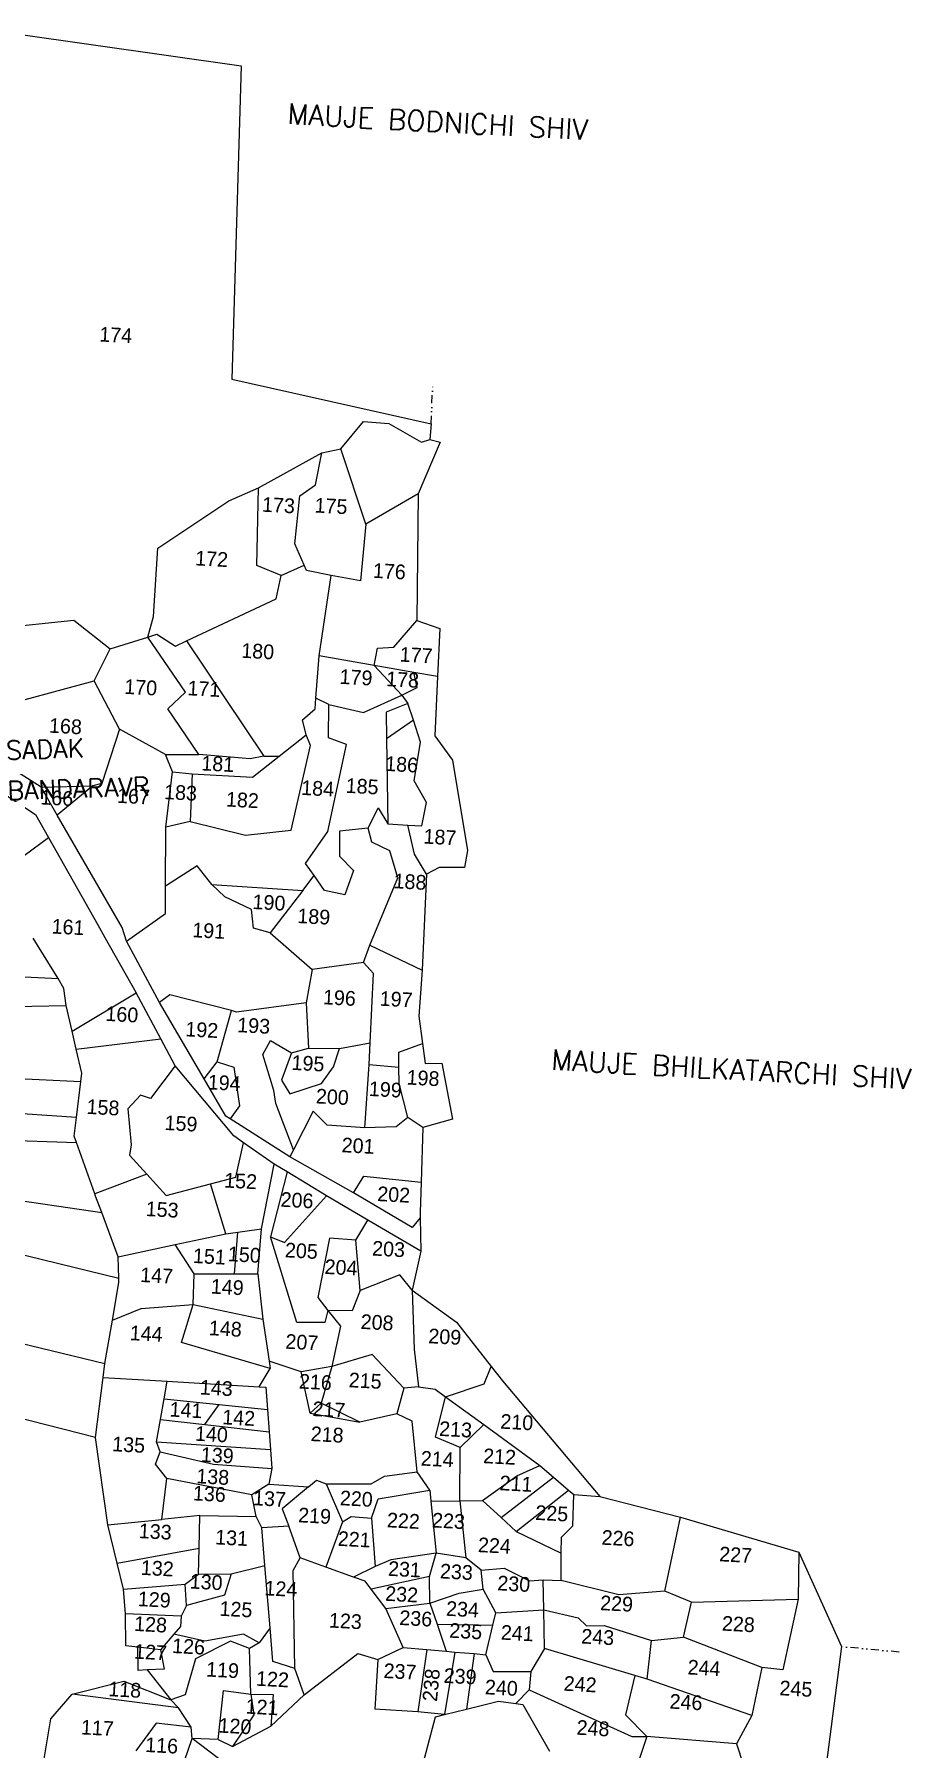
# Model space of a CAD drawing. Header units: metres. Extents: x 278270 to 279465, y 2078206 to 2080031.
# Drawn here: x 278921 to 279465, y 2078942 to 2080006 of the extents above; entities that cross this region are included whole.
import ezdxf
from ezdxf.enums import TextEntityAlignment as Align

# ---------------------------------------------------------------- set-up
doc = ezdxf.new("R2010")
doc.units = ezdxf.units.M
doc.linetypes.add('DIVIDE', pattern=[1.25, 0.5, -0.25, 0, -0.25, 0, -0.25])
for name, color, linetype in [('OFF', 1, 'Continuous'), ('POLY_PARCEL', 6, 'Continuous'), ('POLY_ROAD', 30, 'Continuous'), ('POLY_WATER', 4, 'Continuous'), ('TEXT_MAPOUT', 7, 'Continuous'), ('TEXT_PARCEL', 7, 'Continuous'), ('V_BOUND_LINE', 7, 'Continuous'), ('V_DIVIDE_LINE', 7, 'DIVIDE')]:
    doc.layers.add(name, color=color, linetype=linetype)
doc.styles.get("Standard").update_dxf_attribs({"font": 'simplex.shx'})
doc.styles.add('TEXT_MAP', font='')
doc.styles.get('TEXT_MAP').set_extended_font_data('Kruti Dev 050')

msp = doc.modelspace()

# ---------------------------------------------------------------- linework, layer by layer
at = {"layer": 'OFF'}
for p, q in [((279067, 2079448.1), (279093.1, 2079425.3)), ((279166, 2079048.7), (279170.1, 2079063.2))]:
    msp.add_line(p, q, dxfattribs=at)
at = {"layer": 'POLY_PARCEL'}
for p, q in [((279059.9, 2079724.1), (279099.2, 2079745.8)), ((279095.1, 2079726), (279099.2, 2079745.8)), ((279099.2, 2079745.8), (279110.9, 2079748.3)), ((279041.3, 2079716.1), (279059.9, 2079724.1)), ((279058.8, 2079675.9), (279059.9, 2079724.1)), ((279085.5, 2079719.2), (279095.1, 2079726)), ((278997.3, 2079686.6), (279041.3, 2079716.1)), ((279082.3, 2079689.4), (279085.5, 2079719.2)), ((279126.5, 2079701.6), (279123.1, 2079666.4)), ((279088.1, 2079676.2), (279082.3, 2079689.4)), ((278994.6, 2079644.3), (278997.3, 2079686.6)), ((279073.9, 2079669.7), (279058.8, 2079675.9)), ((279070.8, 2079655.2), (279073.9, 2079669.7)), ((279073.9, 2079669.7), (279088.1, 2079676.2)), ((279089.5, 2079672.8), (279088.1, 2079676.2)), ((279105, 2079669.8), (279089.5, 2079672.8)), ((279097.5, 2079619.9), (279105, 2079669.8)), ((279123.1, 2079666.4), (279105, 2079669.8)), ((279015.2, 2079629.1), (279070.8, 2079655.2)), ((278885.7, 2079635.9), (278945.2, 2079642)), ((278945.2, 2079642), (278967.7, 2079624.2)), ((278991.2, 2079631.4), (278994.6, 2079644.3)), ((279143.8, 2079625.3), (279158.1, 2079641.8)), ((278967.7, 2079624.2), (278991.2, 2079631.4)), ((278991.2, 2079631.4), (278996.8, 2079633.4)), ((279014.5, 2079597.3), (278991.2, 2079631.4)), ((278996.8, 2079633.4), (279008.3, 2079625.9)), ((279008.3, 2079625.9), (279015.2, 2079629.1)), ((279015.2, 2079629.1), (279063.2, 2079557.7)), ((279131.6, 2079613.9), (279133.6, 2079624.6)), ((279133.6, 2079624.6), (279143.8, 2079625.3)), ((278957.8, 2079604.3), (278967.7, 2079624.2)), ((279095.4, 2079593.6), (279097.5, 2079619.9)), ((279131.6, 2079613.9), (279097.5, 2079619.9)), ((279131.6, 2079613.9), (279148.8, 2079595.5)), ((279156.2, 2079609.6), (279131.6, 2079613.9)), ((278912.8, 2079592.1), (278957.8, 2079604.3)), ((278973.5, 2079574.4), (278957.8, 2079604.3)), ((279158.3, 2079600.3), (279156.2, 2079609.6)), ((279170.9, 2079607.1), (279156.2, 2079609.6)), ((279003.6, 2079587.1), (279014.5, 2079597.3)), ((279094.9, 2079587.1), (279095.4, 2079593.6)), ((279103.5, 2079589.8), (279095.4, 2079593.6)), ((279124.9, 2079584.8), (279148.8, 2079595.5)), ((279148.8, 2079595.5), (279158.3, 2079600.3)), ((279148.8, 2079595.5), (279152.5, 2079590.4)), ((279022.8, 2079558.7), (279003.6, 2079587.1)), ((279087.2, 2079580.2), (279094.9, 2079587.1)), ((279103.2, 2079569), (279103.5, 2079589.8)), ((279103.5, 2079589.8), (279124.9, 2079584.8)), ((279152.5, 2079590.4), (279139, 2079585)), ((279139, 2079585), (279139.3, 2079568.3)), ((279155.9, 2079580), (279152.5, 2079590.4)), ((278973.5, 2079574.4), (278962.5, 2079540.7)), ((279002, 2079558.6), (278973.5, 2079574.4)), ((279089.4, 2079570.9), (279087.2, 2079580.2)), ((279155.9, 2079580), (279139.3, 2079568.3)), ((279160.4, 2079566.3), (279155.9, 2079580)), ((279072.7, 2079557.7), (279089.4, 2079570.9)), ((279080.1, 2079511.7), (279092.1, 2079564.2)), ((279092.1, 2079564.2), (279089.4, 2079570.9)), ((279102.8, 2079510.8), (279114.5, 2079564.9)), ((279114.5, 2079564.9), (279103.2, 2079569)), ((279139.3, 2079568.3), (279140.1, 2079515.6)), ((279156.5, 2079542.4), (279160.4, 2079566.3)), ((279002, 2079558.6), (279022.8, 2079558.7)), ((279006.4, 2079548), (279002, 2079558.6)), ((279054.7, 2079555.9), (279022.8, 2079558.7)), ((279063.2, 2079557.7), (279054.7, 2079555.9)), ((279056, 2079544.6), (279072.7, 2079557.7)), ((279063.2, 2079557.7), (279072.7, 2079557.7)), ((278962.5, 2079540.7), (278957, 2079539.2)), ((279002.2, 2079513.5), (279006.4, 2079548)), ((279006.4, 2079548), (279018.7, 2079546.6)), ((279018.7, 2079546.6), (279017.5, 2079517.1)), ((279018.7, 2079546.6), (279056, 2079544.6)), ((279164.1, 2079528.8), (279156.5, 2079542.4)), ((278924.9, 2079538.5), (278957, 2079539.2)), ((278957, 2079539.2), (278934.9, 2079521)), ((279161.1, 2079514.5), (279164.1, 2079528.8)), ((279127.9, 2079512.9), (279134, 2079525.6)), ((279134, 2079525.6), (279140.1, 2079515.6)), ((279002.1, 2079476.9), (279002.2, 2079513.5)), ((279017.5, 2079517.1), (279002.2, 2079513.5)), ((279017.5, 2079517.1), (279051.8, 2079508.6)), ((279051.8, 2079508.6), (279080.1, 2079511.7)), ((279089, 2079491.1), (279102.8, 2079510.8)), ((279110.1, 2079511.1), (279110, 2079495.7)), ((279127.9, 2079512.9), (279110.1, 2079511.1)), ((279130.1, 2079504.3), (279127.9, 2079512.9)), ((279140.1, 2079515.6), (279152.4, 2079514.9)), ((279156.7, 2079496.8), (279152.4, 2079514.9)), ((279152.4, 2079514.9), (279161.1, 2079514.5)), ((278899, 2079484.8), (278929.4, 2079507.2)), ((279141.4, 2079499), (279130.1, 2079504.3)), ((279146.3, 2079482.2), (279141.4, 2079499)), ((279164.1, 2079484.5), (279156.7, 2079496.8)), ((279021.8, 2079489.5), (279002.1, 2079476.9)), ((279030.9, 2079478.1), (279021.8, 2079489.5)), ((279094.3, 2079483.6), (279089, 2079491.1)), ((279110, 2079495.7), (279118.8, 2079486.8)), ((279118.8, 2079486.8), (279113.4, 2079471.7)), ((279002, 2079460), (279002.1, 2079476.9)), ((279038.9, 2079470.4), (279030.9, 2079478.1)), ((279030.9, 2079478.1), (279087.3, 2079474.3)), ((279087.3, 2079474.3), (279094.3, 2079483.6)), ((279100.8, 2079474.3), (279094.3, 2079483.6)), ((279129, 2079440.3), (279146.3, 2079482.2)), ((279055.5, 2079462.6), (279038.9, 2079470.4)), ((279087.3, 2079474.3), (279067, 2079448.1)), ((279113.4, 2079471.7), (279100.8, 2079474.3)), ((278977.8, 2079442.9), (279002, 2079460)), ((279056.8, 2079450.9), (279055.5, 2079462.6)), ((278935.4, 2079419.7), (278919.9, 2079444.7)), ((279067, 2079448.1), (279056.8, 2079450.9)), ((279124.9, 2079429.7), (279129, 2079440.3)), ((279129, 2079440.3), (279161.3, 2079424.8)), ((278840.9, 2079424.6), (278935.4, 2079419.7)), ((279093.1, 2079425.3), (279089.3, 2079404.7)), ((279124.9, 2079429.7), (279093.1, 2079425.3)), ((279131.1, 2079422.8), (279124.9, 2079429.7)), ((279129.2, 2079379.8), (279131.1, 2079422.8)), ((278938.9, 2079413.5), (278935.4, 2079419.7)), ((278940.5, 2079402.9), (278938.9, 2079413.5)), ((278833.9, 2079401), (278940.5, 2079402.9)), ((278944.1, 2079387.1), (278940.5, 2079402.9)), ((278944.1, 2079387.1), (278983.9, 2079410.8)), ((279004.8, 2079409.6), (278998.4, 2079404.9)), ((279043.1, 2079399.8), (279004.8, 2079409.6)), ((279089.3, 2079404.7), (279046.2, 2079398.9)), ((279089.3, 2079404.7), (279090.8, 2079376.5)), ((279034.1, 2079368), (279043.1, 2079399.8)), ((279046.2, 2079398.9), (279043.1, 2079399.8)), ((278946.7, 2079375.9), (278944.1, 2079387.1)), ((278946.7, 2079375.9), (278999.1, 2079382.2)), ((279062.5, 2079372.6), (279067.2, 2079381.2)), ((279067.2, 2079381.2), (279080.3, 2079373.6)), ((279110.1, 2079376.2), (279129.2, 2079379.8)), ((279128.4, 2079366.4), (279129.2, 2079379.8)), ((278950.1, 2079361), (278946.7, 2079375.9)), ((279069.4, 2079350.3), (279062.5, 2079372.6)), ((279080.3, 2079373.6), (279074, 2079356.6)), ((279080.3, 2079373.6), (279090.8, 2079376.5)), ((279090.8, 2079376.5), (279110.1, 2079376.2)), ((279106.4, 2079364.8), (279110.1, 2079376.2)), ((279147, 2079373.9), (279161.6, 2079379.3)), ((279147, 2079364.6), (279147, 2079373.9)), ((278822.3, 2079361.7), (278949.5, 2079355.8)), ((278949.5, 2079355.8), (278950.1, 2079361)), ((279008, 2079365.6), (278992.8, 2079345.2)), ((279026.1, 2079357.5), (279034.1, 2079368)), ((279034.1, 2079368), (279044.4, 2079364.7)), ((279044.4, 2079364.7), (279048.1, 2079340.6)), ((279098.9, 2079354.5), (279106.4, 2079364.8)), ((279125.9, 2079327.1), (279128.4, 2079366.4)), ((279128.4, 2079366.4), (279147, 2079364.6)), ((279147.1, 2079354.6), (279147, 2079364.6)), ((278946.8, 2079333.5), (278949.5, 2079355.8)), ((279070.5, 2079342.1), (279069.4, 2079350.3)), ((279074, 2079356.6), (279079.3, 2079348.2)), ((279079.3, 2079348.2), (279098.9, 2079354.5)), ((279152.5, 2079333.4), (279147.1, 2079354.6)), ((278946.8, 2079333.5), (278816.5, 2079342.1)), ((278986.6, 2079347.4), (278978.7, 2079338.9)), ((278978.7, 2079338.9), (278980.8, 2079316.4)), ((278992.8, 2079345.2), (278986.6, 2079347.4)), ((279048.1, 2079340.6), (279042.3, 2079332.6)), ((279081.5, 2079313.4), (279070.5, 2079342.1)), ((279093.7, 2079337.4), (279081.5, 2079313.4)), ((279102.5, 2079328.8), (279093.7, 2079337.4)), ((278945.4, 2079321.8), (278946.8, 2079333.5)), ((279125.9, 2079327.1), (279102.5, 2079328.8)), ((279145.2, 2079327.6), (279125.9, 2079327.1)), ((279152.5, 2079333.4), (279145.2, 2079327.6)), ((279161.8, 2079327.2), (279152.5, 2079333.4)), ((278847.6, 2079321.4), (278946.8, 2079317.9)), ((278946.8, 2079317.9), (278945.4, 2079321.8)), ((278958.2, 2079286), (278946.8, 2079317.9)), ((278980.8, 2079316.4), (278979.7, 2079310.1)), ((279045.8, 2079296.5), (279050.6, 2079317.7)), ((278979.7, 2079310.1), (278990.5, 2079298.2)), ((279081.5, 2079313.4), (279079.3, 2079309)), ((278803.4, 2079298), (278962.5, 2079274.6)), ((278990.5, 2079298.2), (278958.2, 2079286)), ((278990.5, 2079298.2), (279002.6, 2079285)), ((279030, 2079292.3), (279045.8, 2079296.5)), ((279061.7, 2079264.3), (279069.6, 2079304.6)), ((279077.5, 2079299.8), (279067.3, 2079259.4)), ((279118.8, 2079286.7), (279125.1, 2079297.1)), ((279125.1, 2079297.1), (279160.7, 2079293.3)), ((278958.7, 2079284.7), (278958.2, 2079286)), ((278962.5, 2079274.6), (278958.7, 2079284.7)), ((279002.6, 2079285), (279030, 2079292.3)), ((279039.5, 2079261.3), (279030, 2079292.3)), ((279076, 2079255.9), (279102, 2079284.8)), ((278797.2, 2079277), (278973.1, 2079233.7)), ((278972.8, 2079247.1), (278962.5, 2079274.6)), ((279039.5, 2079261.3), (279061.7, 2079264.3)), ((279059.3, 2079236.5), (279061.7, 2079264.3)), ((279120.3, 2079257.3), (279127.6, 2079269.8)), ((278972.8, 2079247.1), (279008.1, 2079254.6)), ((279008.1, 2079254.6), (279039.5, 2079261.3)), ((279019.9, 2079236.5), (279008.1, 2079254.6)), ((279045, 2079236.5), (279046.9, 2079262.3)), ((279067.3, 2079259.4), (279076, 2079255.9)), ((279083.6, 2079206.3), (279067.3, 2079259.4)), ((279103.8, 2079258.6), (279096.7, 2079221.7)), ((279120.3, 2079257.3), (279103.8, 2079258.6)), ((279122.8, 2079226.2), (279120.3, 2079257.3)), ((278973.1, 2079233.7), (278972.8, 2079247.1)), ((278969.2, 2079207.8), (278973.2, 2079231)), ((278973.2, 2079231), (278973.1, 2079233.7)), ((279019.3, 2079217.5), (279019.9, 2079236.5)), ((279019.9, 2079236.5), (279059.3, 2079236.5)), ((279059.3, 2079236.5), (279062.4, 2079208.4)), ((279147.5, 2079235.9), (279122.8, 2079226.2)), ((279155.2, 2079226.4), (279147.5, 2079235.9)), ((278781.9, 2079225.2), (278964.5, 2079180.8)), ((279096.7, 2079221.7), (279102.9, 2079213.8)), ((279122.8, 2079226.2), (279117.9, 2079213.4)), ((279155.2, 2079226.4), (279156.4, 2079189.7)), ((278969.2, 2079207.8), (278987, 2079215)), ((278987, 2079215), (279019.3, 2079217.5)), ((279012.1, 2079193.8), (279019.3, 2079217.5)), ((279019.3, 2079217.5), (279062.4, 2079208.4)), ((279102.9, 2079213.8), (279101, 2079206.2)), ((279102.9, 2079213.8), (279110.6, 2079204)), ((279117.9, 2079213.4), (279102.9, 2079213.8)), ((278964.5, 2079180.8), (278969.2, 2079207.8)), ((279062.4, 2079208.4), (279066.4, 2079182.3)), ((279101, 2079206.2), (279083.6, 2079206.3)), ((279110.6, 2079204), (279105.4, 2079178.9)), ((279067.1, 2079177.7), (279012.1, 2079193.8)), ((279156.4, 2079189.7), (279159, 2079166.3)), ((278958.6, 2079135), (278769.4, 2079183.1)), ((278963.4, 2079172.1), (278964.5, 2079180.8)), ((279060.2, 2079166.4), (279067.1, 2079177.7)), ((279086.2, 2079175.7), (279066.4, 2079182.3)), ((279066.4, 2079182.3), (279067.1, 2079177.7)), ((279105.4, 2079178.9), (279086.2, 2079175.7)), ((279105.4, 2079178.9), (279098.8, 2079156.2)), ((279130.4, 2079186.5), (279105.4, 2079178.9)), ((279150, 2079165.5), (279130.4, 2079186.5)), ((279199.8, 2079168.2), (279204.2, 2079179)), ((278958.6, 2079135), (278963.4, 2079172.1)), ((278963.4, 2079172.1), (279003.2, 2079169.8)), ((279001.3, 2079158.9), (279003.2, 2079169.8)), ((279003.2, 2079169.8), (279060.2, 2079166.4)), ((279091.9, 2079150), (279086.2, 2079175.7)), ((279175.9, 2079160.2), (279199.8, 2079168.2)), ((278999, 2079146), (279001.3, 2079158.9)), ((279001.3, 2079158.9), (279035.5, 2079155.3)), ((279060.2, 2079166.4), (279064.4, 2079166.2)), ((279064.4, 2079166.2), (279065.4, 2079152.2)), ((279150, 2079165.5), (279145.6, 2079149.7)), ((279159, 2079166.3), (279150, 2079165.5)), ((279159, 2079166.3), (279169.5, 2079164.9)), ((279169.5, 2079164.9), (279175.9, 2079160.2)), ((279169.7, 2079135.2), (279175.9, 2079160.2)), ((279175.9, 2079160.2), (279199.6, 2079142.9)), ((278996.5, 2079132.2), (278999, 2079146)), ((278999, 2079146), (279026.4, 2079142.9)), ((279026.4, 2079142.9), (279035.5, 2079155.3)), ((279035.5, 2079155.3), (279065.4, 2079152.2)), ((279065.4, 2079152.2), (279066.4, 2079138.5)), ((279098.8, 2079156.2), (279091.9, 2079150)), ((279091.9, 2079150), (279122.6, 2079144.4)), ((279122.6, 2079144.4), (279098.8, 2079156.2)), ((279145.6, 2079149.7), (279122.6, 2079144.4)), ((279155.1, 2079145), (279145.6, 2079149.7)), ((279026.4, 2079142.9), (279066.4, 2079138.5)), ((279066.4, 2079138.5), (279067.2, 2079127.4)), ((279158.2, 2079113.6), (279155.1, 2079145)), ((279185, 2079128.7), (279169.7, 2079135.2)), ((279185, 2079128.7), (279199.6, 2079142.9)), ((279199.6, 2079142.9), (279234.4, 2079117.6)), ((278966.3, 2079080.7), (278958.6, 2079135)), ((278995.8, 2079118.3), (278998.7, 2079126.1)), ((278996.5, 2079132.2), (279067.2, 2079127.4)), ((278998.7, 2079126.1), (278996.5, 2079132.2)), ((278998.7, 2079126.1), (279031.8, 2079118.4)), ((279067.2, 2079127.4), (279068.1, 2079115.6)), ((279184.7, 2079095.6), (279185, 2079128.7)), ((279002.9, 2079109.4), (278995.8, 2079118.3)), ((279031.8, 2079118.4), (279068.1, 2079115.6)), ((279068.1, 2079115.6), (279066.3, 2079106)), ((279220.1, 2079111.2), (279234.4, 2079117.6)), ((279234.4, 2079117.6), (279242.9, 2079110.3)), ((278999.9, 2079084.1), (279002.9, 2079109.4)), ((279055.7, 2079099.4), (279002.9, 2079109.4)), ((279066.3, 2079106), (279055.7, 2079099.4)), ((279066.3, 2079106), (279090.8, 2079104.4)), ((279090.8, 2079104.4), (279074.4, 2079090.6)), ((279090.8, 2079104.4), (279095.8, 2079108.4)), ((279095.8, 2079108.4), (279101.8, 2079106.2)), ((279101.8, 2079106.2), (279129.8, 2079106.1)), ((279101.8, 2079106.2), (279111.9, 2079082.5)), ((279129.8, 2079106.1), (279138.1, 2079110.9)), ((279138.1, 2079110.9), (279158.2, 2079113.6)), ((279166.1, 2079102.3), (279158.2, 2079113.6)), ((279198.9, 2079095.8), (279220.1, 2079111.2)), ((279210.3, 2079085.3), (279242.9, 2079110.3)), ((279242.9, 2079110.3), (279252.2, 2079102.3)), ((279058.4, 2079086), (279055.7, 2079099.4)), ((279130, 2079084.8), (279134, 2079096.9)), ((279134, 2079096.9), (279166.1, 2079102.3)), ((279166.1, 2079102.3), (279166.8, 2079095.4)), ((279166.8, 2079095.4), (279184.7, 2079095.6)), ((279166.8, 2079095.4), (279170.1, 2079063.2)), ((279184.7, 2079095.6), (279198.9, 2079095.8)), ((279184.7, 2079095.6), (279188.5, 2079060.3)), ((279198.9, 2079095.8), (279210.3, 2079085.3)), ((279219.7, 2079076.6), (279252.2, 2079102.3)), ((279252.2, 2079102.3), (279255.4, 2079099.5)), ((279254.9, 2079080.1), (279255.4, 2079099.5)), ((279255.4, 2079099.5), (279271.6, 2079098.3)), ((278966.3, 2079080.7), (278999.9, 2079084.1)), ((279023.3, 2079086.6), (278999.9, 2079084.1)), ((279022.9, 2079066.3), (279023.3, 2079086.6)), ((279023.3, 2079086.6), (279058.4, 2079086)), ((279061.9, 2079078.8), (279058.4, 2079086)), ((279074.4, 2079090.6), (279078.6, 2079080)), ((279111.9, 2079082.5), (279101.6, 2079054.5)), ((279111.9, 2079082.5), (279117.3, 2079086)), ((279117.3, 2079086), (279130, 2079084.8)), ((279130, 2079084.8), (279132.2, 2079054.8)), ((279210.3, 2079085.3), (279219.7, 2079076.6)), ((279312, 2079039.6), (279321.7, 2079085.4)), ((278972.1, 2079057), (278966.3, 2079080.7)), ((279078.6, 2079080), (279061.9, 2079078.8)), ((279063.7, 2079055.6), (279061.9, 2079078.8)), ((279085.6, 2079060.2), (279078.6, 2079080)), ((279219.7, 2079076.6), (279247.7, 2079063.2)), ((279247.7, 2079063.2), (279247.8, 2079073.1)), ((279247.8, 2079073.1), (279254.9, 2079080.1)), ((278972.1, 2079057), (279022.9, 2079066.3)), ((279022.6, 2079050.2), (279022.9, 2079066.3)), ((279170.1, 2079063.2), (279141.9, 2079059.1)), ((279188.5, 2079060.3), (279170.1, 2079063.2)), ((279247.6, 2079046.1), (279247.7, 2079063.2)), ((279395.1, 2079063.7), (279394.8, 2079034.7)), ((278976, 2079040.8), (278972.1, 2079057)), ((279014.2, 2079043.9), (279022.6, 2079050.2)), ((279022.6, 2079050.2), (279042.9, 2079050.3)), ((279042.9, 2079050.3), (279038.8, 2079037)), ((279042.9, 2079050.3), (279063.7, 2079055.6)), ((279067, 2079016.9), (279063.7, 2079055.6)), ((279081.4, 2079052.4), (279085.6, 2079060.2)), ((279082.4, 2078991.6), (279081.4, 2079052.4)), ((279101.6, 2079054.5), (279085.6, 2079060.2)), ((279118.8, 2079048.3), (279101.6, 2079054.5)), ((279132.2, 2079054.8), (279118.8, 2079048.3)), ((279141.9, 2079059.1), (279132.2, 2079054.8)), ((279198, 2079052.7), (279188.5, 2079060.3)), ((279198, 2079052.7), (279212.3, 2079053.8)), ((279199.2, 2079040.8), (279198, 2079052.7)), ((279212.3, 2079053.8), (279227.9, 2079045.9)), ((278976, 2079040.8), (279014.2, 2079043.9)), ((278977.2, 2079025.5), (278976, 2079040.8)), ((279015.2, 2079030.7), (279014.2, 2079043.9)), ((279126, 2079045.7), (279118.8, 2079048.3)), ((279129.7, 2079040.9), (279126, 2079045.7)), ((279166, 2079048.7), (279129.7, 2079040.9)), ((279138.9, 2079028.9), (279129.7, 2079040.9)), ((279166.1, 2079032.2), (279166, 2079048.7)), ((279184.4, 2079038.3), (279199.2, 2079040.8)), ((279207, 2079026.2), (279199.2, 2079040.8)), ((279227.9, 2079045.9), (279236.5, 2079046.6)), ((279236.5, 2079046.6), (279247.6, 2079046.1)), ((279236.8, 2079028), (279236.5, 2079046.6)), ((279283.5, 2079037.3), (279247.6, 2079046.1)), ((279312, 2079039.6), (279283.5, 2079037.3)), ((279328.6, 2079032.8), (279312, 2079039.6)), ((279015.2, 2079030.7), (279011.9, 2079024.1)), ((279038.8, 2079037), (279015.2, 2079030.7)), ((279138.9, 2079028.9), (279166.1, 2079032.2)), ((279149.6, 2079004.6), (279138.9, 2079028.9)), ((279166.1, 2079032.2), (279184.4, 2079038.3)), ((279166.1, 2079032.2), (279170.6, 2079019)), ((279323.6, 2079011), (279328.6, 2079032.8)), ((279328.6, 2079032.8), (279394.8, 2079034.7)), ((279394.8, 2079034.7), (279385.2, 2078990.8)), ((278977.4, 2079005.6), (278977.2, 2079025.5)), ((279011.9, 2079024.1), (278977.2, 2079025.5)), ((279011.9, 2079024.1), (279011.5, 2079017.7)), ((279170.6, 2079019), (279176.3, 2079002.3)), ((279170.6, 2079019), (279205.2, 2079018.5)), ((279200.9, 2079000.1), (279205.2, 2079018.5)), ((279205.2, 2079018.5), (279207, 2079026.2)), ((279207, 2079026.2), (279236.8, 2079028)), ((279236.8, 2079028), (279258.1, 2079023)), ((279237.2, 2079004.1), (279236.8, 2079028)), ((279258.1, 2079023), (279263.4, 2079018.1)), ((279263.4, 2079018.1), (279274.4, 2079018.3)), ((279274.4, 2079018.3), (279303.6, 2079009)), ((279007.3, 2079012.8), (278998.9, 2079003.2)), ((279011.5, 2079017.7), (279007.3, 2079012.8)), ((279026.6, 2079008.6), (279007.3, 2079012.8)), ((279042.4, 2079008.6), (279020.8, 2078997.6)), ((279050.4, 2079012.9), (279026.6, 2079008.6)), ((279054.3, 2079004.1), (279042.4, 2079008.6)), ((279060.2, 2079007.6), (279050.4, 2079012.9)), ((279060.2, 2079007.6), (279054.3, 2079004.1)), ((279067, 2079016.9), (279060.2, 2079007.6)), ((279068.7, 2078995.9), (279067, 2079016.9)), ((279301, 2078985), (279303.6, 2079009)), ((279303.6, 2079009), (279323.6, 2079011)), ((279372.2, 2078992.3), (279323.6, 2079011)), ((278985, 2079004.8), (278977.4, 2079005.6)), ((278985.1, 2078990.4), (278985, 2079004.8)), ((278998.9, 2079003.2), (278985, 2079004.8)), ((278998.9, 2079003.2), (279001.2, 2078991.2)), ((279020.8, 2078997.6), (279014.4, 2078975.3)), ((279055, 2078975.7), (279054.3, 2079004.1)), ((279088.1, 2078975.2), (279121.4, 2079000.9)), ((279121.4, 2079000.9), (279133.8, 2078997.1)), ((279133.8, 2078997.1), (279132.1, 2078966.3)), ((279133.8, 2078997.1), (279149.6, 2079004.6)), ((279149.6, 2079004.6), (279164.3, 2079003.3)), ((279164.3, 2079003.3), (279158.7, 2078964.8)), ((279164.3, 2079003.3), (279176.3, 2079002.3)), ((279181.7, 2079001.8), (279175.2, 2078963)), ((279176.3, 2079002.3), (279181.7, 2079001.8)), ((279181.7, 2079001.8), (279193.6, 2079000.8)), ((279193.6, 2079000.8), (279188.9, 2078966.4)), ((279193.6, 2079000.8), (279200.9, 2079000.1)), ((279200.9, 2079000.1), (279205.5, 2078989.7)), ((279237.2, 2079004.1), (279228.8, 2078989.7)), ((279293.3, 2078987.3), (279237.2, 2079004.1)), ((278990.7, 2078990.7), (278985.1, 2078990.4)), ((279001.2, 2078991.2), (278990.7, 2078990.7)), ((278990.7, 2078990.7), (279005.4, 2078972.1)), ((279082.4, 2078991.6), (279068.7, 2078995.9)), ((279088.1, 2078975.2), (279082.4, 2078991.6)), ((279205.5, 2078989.7), (279228.8, 2078989.7)), ((279228.8, 2078989.7), (279227.8, 2078978.4)), ((279293.3, 2078987.3), (279287.5, 2078962.9)), ((279301, 2078985), (279293.3, 2078987.3)), ((279372.2, 2078992.3), (279365.9, 2078962.5)), ((279385.2, 2078990.8), (279372.2, 2078992.3)), ((278930.9, 2078960.3), (278944.1, 2078975.7)), ((278944.1, 2078975.7), (278976.3, 2078983.8)), ((279010.2, 2078967.2), (278944.1, 2078975.7)), ((278976.3, 2078983.8), (279005.4, 2078972.1)), ((279034.7, 2078947.6), (279038.1, 2078977.9)), ((279038.1, 2078977.9), (279055, 2078975.7)), ((279055, 2078975.7), (279056.9, 2078962.9)), ((279055, 2078975.7), (279068.9, 2078975.4)), ((279219.6, 2078969.9), (279227.8, 2078978.4)), ((279227.8, 2078978.4), (279291.5, 2078949.5)), ((279365.9, 2078962.5), (279301, 2078985)), ((279014.4, 2078975.3), (279005.4, 2078972.1)), ((279005.4, 2078972.1), (279010.2, 2078967.2)), ((279018.1, 2078955.2), (279010.2, 2078967.2)), ((279068.9, 2078975.4), (279067.4, 2078955.8)), ((279067.4, 2078955.8), (279088.1, 2078975.2)), ((279158.7, 2078964.8), (279132.1, 2078966.3)), ((279175.2, 2078963), (279158.7, 2078964.8)), ((278926.6, 2078934.3), (278930.9, 2078960.3)), ((278996.4, 2078957.7), (278983.7, 2078940.5)), ((279018.1, 2078955.2), (278996.4, 2078957.7)), ((279018.6, 2078948.2), (279018.1, 2078955.2)), ((279056.9, 2078962.9), (279043.6, 2078943.2)), ((279043.6, 2078943.2), (279067.4, 2078955.8)), ((279287.5, 2078962.9), (279300.8, 2078949.4)), ((279365.9, 2078962.5), (279356.5, 2078944.8)), ((279009.2, 2078920.4), (279018.6, 2078948.2)), ((279034.7, 2078947.6), (279018.6, 2078948.2)), ((279044.5, 2078928.5), (279018.6, 2078948.2)), ((279034.7, 2078947.6), (279043.6, 2078943.2)), ((279291.5, 2078949.5), (279300.8, 2078949.4)), ((279300.8, 2078949.4), (279291.7, 2078922.2)), ((279356.5, 2078944.8), (279300.8, 2078949.4)), ((279356.5, 2078944.8), (279360.5, 2078932.3))]:
    msp.add_line(p, q, dxfattribs=at)
at = {"layer": 'POLY_ROAD'}
for p, q in [((278924.9, 2079538.5), (278901.7, 2079553)), ((278895.3, 2079538.5), (278921.4, 2079521.4)), ((278934.9, 2079521), (278924.9, 2079538.5)), ((278921.4, 2079521.4), (278929.4, 2079507.2)), ((278975.3, 2079451.3), (278934.9, 2079521)), ((278929.4, 2079507.2), (278960.1, 2079452.9)), ((278960.1, 2079452.9), (278964.4, 2079445.1)), ((278964.4, 2079445.1), (278983.9, 2079410.8)), ((278977.8, 2079442.9), (278975.3, 2079451.3)), ((278998.4, 2079404.9), (278977.8, 2079442.9)), ((278999.1, 2079382.2), (278983.9, 2079410.8)), ((279026.1, 2079357.5), (278998.4, 2079404.9)), ((279008, 2079365.6), (278999.1, 2079382.2)), ((279044.4, 2079322), (279008, 2079365.6)), ((279039.6, 2079334.3), (279026.1, 2079357.5)), ((279042.3, 2079332.6), (279039.6, 2079334.3)), ((279079.3, 2079309), (279042.3, 2079332.6)), ((279050.6, 2079317.7), (279044.4, 2079322)), ((279069.6, 2079304.6), (279050.6, 2079317.7)), ((279118.8, 2079286.7), (279079.3, 2079309)), ((279077.5, 2079299.8), (279069.6, 2079304.6)), ((279102, 2079284.8), (279077.5, 2079299.8)), ((279127.6, 2079269.8), (279102, 2079284.8)), ((279155.1, 2079265.3), (279118.8, 2079286.7)), ((279160.5, 2079250.5), (279127.6, 2079269.8)), ((279160.1, 2079271.3), (279155.1, 2079265.3))]:
    msp.add_line(p, q, dxfattribs=at)
at = {"layer": 'POLY_WATER'}
for p, q in [((279110.9, 2079748.3), (279124.9, 2079765.2)), ((279124.9, 2079765.2), (279140.7, 2079764)), ((279140.7, 2079764), (279160.9, 2079752.5)), ((279160.9, 2079752.5), (279166.1, 2079754.2)), ((279126.5, 2079701.6), (279110.9, 2079748.3)), ((279158.9, 2079720.5), (279126.5, 2079701.6)), ((279175.2, 2078963), (279188.9, 2078966.4)), ((279188.9, 2078966.4), (279208.8, 2078971.4)), ((279208.8, 2078971.4), (279219.6, 2078969.9)), ((279219.6, 2078969.9), (279223.9, 2078969.3)), ((279223.9, 2078969.3), (279240.5, 2078940.4)), ((279160.1, 2078925.7), (279169.7, 2078961.6)), ((279169.7, 2078961.6), (279175.2, 2078963))]:
    msp.add_line(p, q, dxfattribs=at)
at = {"layer": 'V_BOUND_LINE'}
for p, q in [((278910.9, 2080005.5), (279049.1, 2079985.9)), ((279049.1, 2079985.9), (279043.3, 2079791.6)), ((279043.3, 2079791.6), (279166.9, 2079763.9)), ((279166.9, 2079763.9), (279166.1, 2079754.2)), ((279172.5, 2079752.4), (279158.9, 2079720.5)), ((279166.1, 2079754.2), (279172.5, 2079752.4)), ((279158.9, 2079720.5), (279158.1, 2079641.8)), ((279158.1, 2079641.8), (279172.4, 2079636.8)), ((279172.4, 2079636.8), (279170.9, 2079607.1)), ((279170.9, 2079607.1), (279169.2, 2079570.3)), ((279169.2, 2079570.3), (279180.2, 2079555.1)), ((279180.2, 2079555.1), (279189.5, 2079499.2)), ((279189.5, 2079499.2), (279187.7, 2079488.5)), ((279172, 2079488.6), (279164.1, 2079484.5)), ((279187.7, 2079488.5), (279172, 2079488.6)), ((279164.1, 2079484.5), (279161.3, 2079424.8)), ((279161.3, 2079424.8), (279159.4, 2079396.3)), ((279159.4, 2079396.3), (279161.6, 2079379.3)), ((279161.6, 2079379.3), (279163.2, 2079367)), ((279163.2, 2079367), (279173.6, 2079367.2)), ((279173.6, 2079367.2), (279180.1, 2079332.4)), ((279161.8, 2079327.2), (279160.7, 2079293.3)), ((279180.1, 2079332.4), (279161.8, 2079327.2)), ((279160.7, 2079293.3), (279160.1, 2079274.6)), ((279160.1, 2079274.6), (279160.1, 2079271.3)), ((279160.1, 2079271.3), (279160.5, 2079250.5)), ((279160.5, 2079250.5), (279155.2, 2079226.4)), ((279155.2, 2079226.4), (279182.7, 2079206.5)), ((279182.7, 2079206.5), (279204.2, 2079179)), ((279204.2, 2079179), (279211.3, 2079170)), ((279211.3, 2079170), (279271.6, 2079098.3)), ((279271.6, 2079098.3), (279321.7, 2079085.4)), ((279321.7, 2079085.4), (279395.1, 2079063.7)), ((279395.1, 2079063.7), (279421.7, 2079005.2)), ((279421.7, 2079005.2), (279408.2, 2078901.7))]:
    msp.add_line(p, q, dxfattribs=at)
at = {"layer": 'V_DIVIDE_LINE', "ltscale": 10}
for p, q in [((279166.9, 2079763.9), (279168, 2079788.9)), ((279457.4, 2079001.8), (279421.7, 2079005.2))]:
    msp.add_line(p, q, dxfattribs=at)

# ---------------------------------------------------------------- texts
at = {"layer": 'TEXT_MAPOUT'}
for s, height, rotation, p in [('MAUJE BODNICHI SHIV', 12.663, 356.9039, (279077.5, 2079950)), ('SADAK', 11.57, 1.8809, (278903.3, 2079555.4)), ('BANDARAVR', 11.57, 1.8809, (278904.1, 2079530.4)), ('MAUJE BHILKATARCHI SHIV', 12.663, 356.9039, (279241.2, 2079363.1))]:
    msp.add_text(s, height=height, rotation=rotation, dxfattribs=at).set_placement(p)
at = {"layer": 'TEXT_PARCEL', "style": 'TEXT_MAP'}
for s, rotation, p in [('174', 356.9039, (278971, 2079814.4)), ('173', 356.9039, (279072, 2079708.8)), ('175', 356.9039, (279104.6, 2079708.3)), ('172', 356.9039, (279030.5, 2079675.5)), ('176', 356.9039, (279140.8, 2079667.8)), ('180', 356.9039, (279059.1, 2079618.2)), ('177', 356.9039, (279157.4, 2079615.8)), ('170', 356.9039, (278986.5, 2079595.8)), ('171', 356.9039, (279025.7, 2079594.9)), ('179', 356.9039, (279120.1, 2079602)), ('178', 356.9039, (279149, 2079600.6)), ('168', 356.9039, (278939.8, 2079571.7)), ('181', 356.9039, (279034.3, 2079548.3)), ('186', 356.9039, (279148.4, 2079548)), ('183', 356.9039, (279011.2, 2079530.5)), ('184', 356.9039, (279096.3, 2079533.1)), ('185', 356.9039, (279123.9, 2079534.4)), ('166', 356.9039, (278934.4, 2079527.2)), ('167', 356.9039, (278982, 2079528.2)), ('182', 356.9039, (279049.6, 2079525.9)), ('187', 356.9039, (279172.2, 2079502.9)), ('188', 356.9039, (279153.6, 2079475.2)), ('190', 356.9039, (279066.1, 2079462.3)), ('161', 356.9039, (278941.4, 2079447.1)), ('191', 356.9039, (279028.7, 2079444.8)), ('189', 356.9039, (279093.9, 2079453.6)), ('196', 356.9039, (279109.8, 2079403.2)), ('197', 356.9039, (279145, 2079402.3)), ('160', 356.9039, (278974.8, 2079392.9)), ('192', 356.9039, (279024.4, 2079383.3)), ('193', 356.9039, (279056.6, 2079385.9)), ('195', 356.9039, (279090.3, 2079362.5)), ('194', 356.9039, (279038.3, 2079350.4)), ('198', 356.9039, (279161.7, 2079353.4)), ('200', 356.9039, (279105.4, 2079341.7)), ('199', 356.9039, (279138.3, 2079346.3)), ('158', 356.9039, (278963.1, 2079335.2)), ('159', 356.9039, (279011.5, 2079325.2)), ('201', 356.9039, (279121.4, 2079311.4)), ('152', 356.9039, (279048.5, 2079289.5)), ('206', 356.9039, (279083.5, 2079277.6)), ('202', 356.9039, (279143.5, 2079281.1)), ('153', 356.9039, (278999.8, 2079271.8)), ('151', 356.9039, (279029.1, 2079242.7)), ('150', 356.9039, (279050.8, 2079243.8)), ('205', 356.9039, (279086.2, 2079246.2)), ('203', 356.9039, (279140.3, 2079247.3)), ('204', 356.9039, (279110.8, 2079235.9)), ('147', 356.9039, (278996.4, 2079230.9)), ('149', 356.9039, (279040.2, 2079223.7)), ('208', 356.9039, (279133.2, 2079201.8)), ('144', 356.9039, (278989.9, 2079194.8)), ('148', 356.9039, (279039, 2079197.9)), ('207', 356.9039, (279086.5, 2079189.5)), ('209', 356.9039, (279175.2, 2079192.9)), ('143', 356.9039, (279033.4, 2079161.1)), ('216', 356.9039, (279094.9, 2079164.8)), ('215', 356.9039, (279125.8, 2079165.6)), ('141', 356.9039, (279014.6, 2079147.4)), ('217', 356.9039, (279103.3, 2079147.7)), ('142', 356.9039, (279047.3, 2079142.6)), ('210', 356.9039, (279219.9, 2079139.9)), ('135', 356.9039, (278979, 2079125.9)), ('140', 356.9039, (279030.4, 2079132.4)), ('218', 356.9039, (279102.2, 2079132.2)), ('213', 356.9039, (279181.9, 2079135.4)), ('139', 356.9039, (279034, 2079119.3)), ('214', 356.9039, (279170.5, 2079117)), ('212', 356.9039, (279209.2, 2079118.5)), ('138', 356.9039, (279031.2, 2079106)), ('136', 356.9039, (279029.1, 2079095.4)), ('211', 356.9039, (279219.4, 2079101.7)), ('137', 356.9039, (279066.4, 2079092.4)), ('220', 356.9039, (279120.3, 2079092.4)), ('225', 356.9039, (279241.6, 2079083.3)), ('219', 356.9039, (279094.4, 2079081.8)), ('222', 356.9039, (279149.5, 2079078.7)), ('223', 356.9039, (279177.5, 2079078.6)), ('133', 356.9039, (278995.5, 2079072)), ('131', 356.9039, (279042.9, 2079068.1)), ('221', 356.9039, (279119, 2079067.2)), ('224', 356.9039, (279206, 2079063.3)), ('226', 356.9039, (279282.7, 2079067.9)), ('227', 356.9039, (279355.7, 2079057.6)), ('132', 356.9039, (278996.8, 2079049.2)), ('130', 356.9039, (279027.1, 2079040.7)), ('231', 356.9039, (279150.2, 2079048.6)), ('233', 356.9039, (279182.4, 2079047)), ('129', 356.9039, (278994.9, 2079029.8)), ('124', 356.9039, (279073.5, 2079036.5)), ('232', 356.9039, (279148.4, 2079033.1)), ('230', 356.9039, (279218, 2079039.6)), ('125', 356.9039, (279045.6, 2079023.8)), ('234', 356.9039, (279186.2, 2079023.8)), ('229', 356.9039, (279281.8, 2079027.3)), ('128', 356.9039, (278992.6, 2079014.4)), ('123', 356.9039, (279113.5, 2079016.5)), ('236', 356.9039, (279157.2, 2079018.1)), ('235', 356.9039, (279188.2, 2079010.2)), ('241', 356.9039, (279220.2, 2079009)), ('228', 356.9039, (279357.4, 2079014.6)), ('126', 356.9039, (279016.2, 2079000.7)), ('243', 356.9039, (279270.1, 2079006.6)), ('127', 356.9039, (278992.6, 2078997.2)), ('244', 356.9039, (279336.1, 2078987.4)), ('119', 356.9039, (279037.3, 2078986.1)), ('122', 356.9039, (279068.3, 2078980.4)), ('237', 356.9039, (279147.4, 2078985.2)), ('238', 84.6134, (279171.5, 2078980.9)), ('239', 356.9039, (279184.7, 2078982.2)), ('242', 356.9039, (279259.2, 2078977.3)), ('118', 356.9039, (278976.6, 2078973.9)), ('240', 356.9039, (279210.3, 2078975.1)), ('246', 356.9039, (279324.9, 2078966.2)), ('245', 356.9039, (279393.1, 2078974.5)), ('121', 356.9039, (279061.8, 2078963.1)), ('117', 356.9039, (278959.6, 2078950.2)), ('120', 356.9039, (279045, 2078951.3)), ('248', 356.9039, (279267.2, 2078950)), ('116', 356.9039, (278999.5, 2078939.3))]:
    msp.add_text(s, height=9.12, rotation=rotation, dxfattribs=at).set_placement(p, align=Align.CENTER)

doc.saveas('drawing.dxf')
